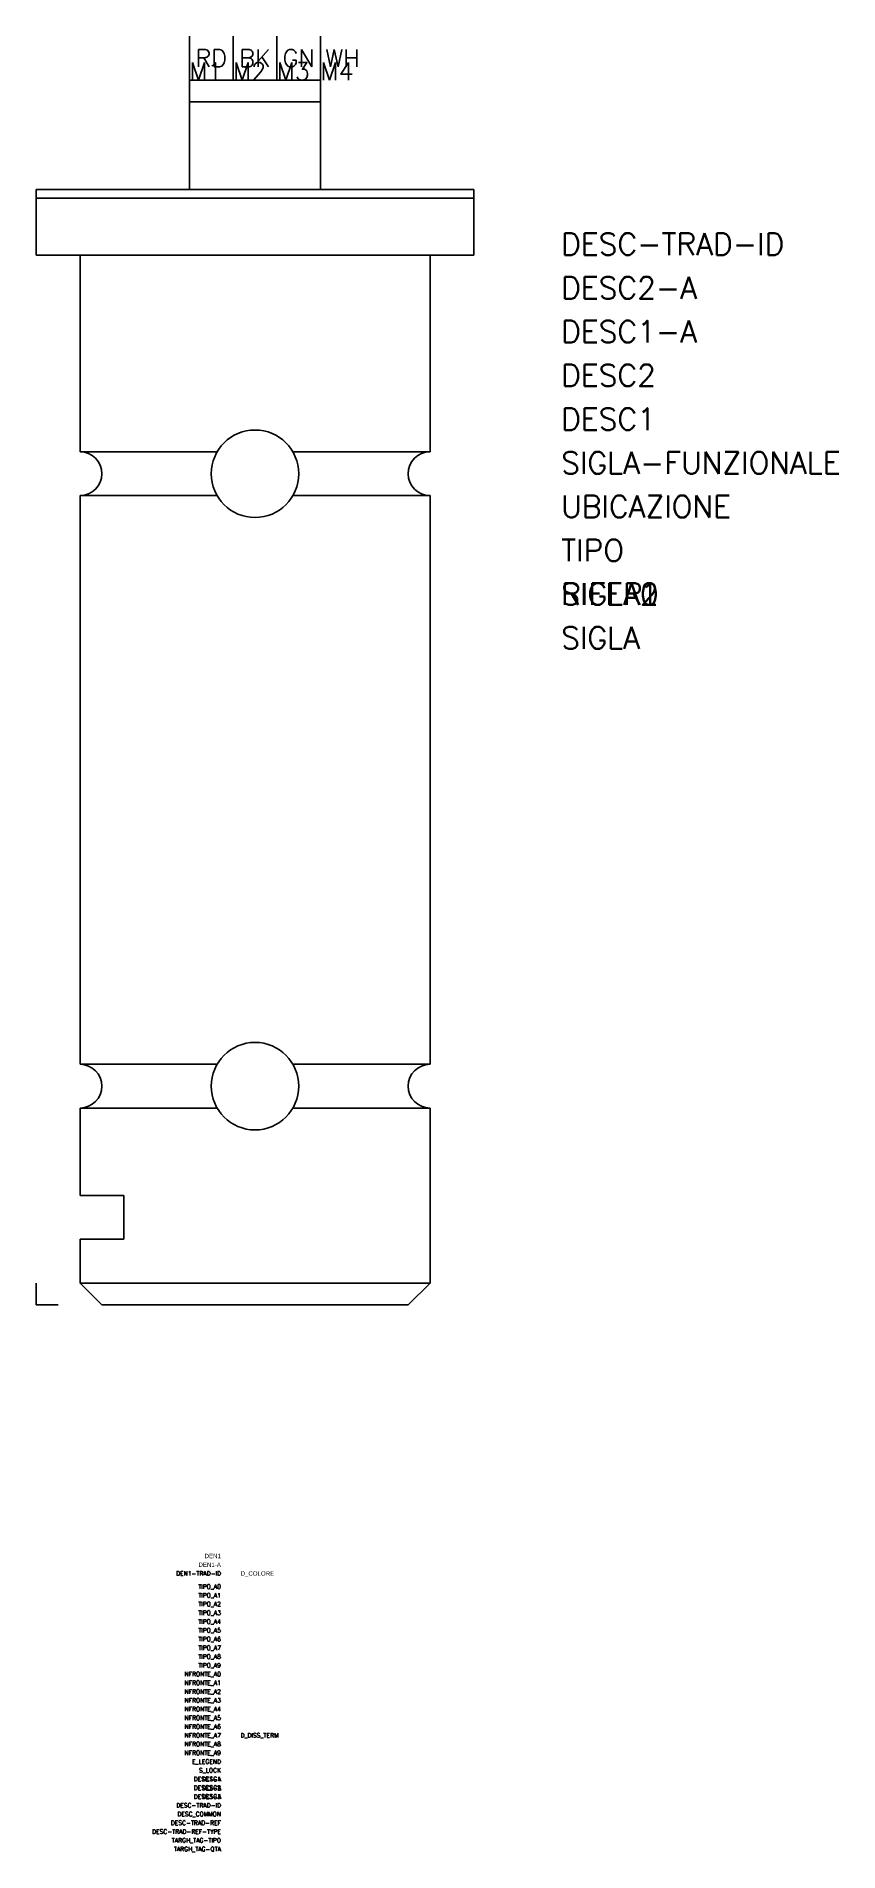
# Model space of a CAD drawing. Extents: x 0 to 92, y -62 to 145.
import ezdxf
from ezdxf.enums import TextEntityAlignment as Align

# ---------------------------------------------------------------- set-up
doc = ezdxf.new("R2010")
doc.units = 0
doc.header["$LTSCALE"] = 4
doc.layers.get('0').update_dxf_attribs({"linetype": 'CONTINUOUS'})
doc.styles.add('E_Comp-Data', font='arial.ttf')
doc.styles.add('E_Default-Att', font='romans.shx')
doc.styles.add('E_Desc', font='arial.ttf')
doc.styles.add('E_Lang-ID', font='romans.shx')
doc.styles.get("Standard").update_dxf_attribs({"font": 'romans.shx'})

msp = doc.modelspace()

# ---------------------------------------------------------------- linework, layer by layer
for p, q in [((17.5, 140), (17.5, 145)), ((22.5, 140), (22.5, 145)), ((27.5, 140), (27.5, 145)), ((32.5, 140), (32.5, 145)), ((17.5, 127.5), (17.5, 140)), ((17.5, 140), (32.5, 140)), ((32.5, 127.5), (32.5, 140)), ((17.5, 137.5), (32.5, 137.5)), ((0, 120), (0, 127.5)), ((50, 127.5), (0, 127.5)), ((0, 127.5), (0, 126.5)), ((50, 120), (50, 127.5)), ((0, 126.5), (50, 126.5)), ((5, 120), (0, 120)), ((5, 97.5), (5, 120)), ((5, 120), (45, 120)), ((45, 120), (45, 97.5)), ((45, 120), (50, 120)), ((5, 97.5), (20.67, 97.5)), ((29.33, 97.5), (45, 97.5)), ((5, 27.5), (5, 92.5)), ((5, 92.5), (20.67, 92.5)), ((29.33, 92.5), (45, 92.5)), ((45, 92.5), (45, 27.5)), ((5, 27.5), (20.67, 27.5)), ((29.33, 27.5), (45, 27.5)), ((5, 12.5), (5, 22.5)), ((5, 22.5), (20.67, 22.5)), ((29.33, 22.5), (45, 22.5)), ((45, 22.5), (45, 2.5)), ((10, 12.5), (5, 12.5)), ((10, 7.5), (10, 12.5)), ((5, 2.5), (5, 7.5)), ((5, 7.5), (10, 7.5)), ((0, 2.5), (0, 0)), ((5, 2.5), (45, 2.5)), ((5, 2.5), (7.5, 0)), ((45, 2.5), (42.5, 0)), ((0, 0), (2.5, 0)), ((7.5, 0), (42.5, 0))]:
    msp.add_line(p, q)
for centre in [(25, 95), (25, 25)]:
    msp.add_circle(centre, 5)
for centre, start, end in [((5, 95), 270, 90), ((45, 95), 90, 270), ((5, 25), 270, 90), ((45, 25), 90, 270)]:
    msp.add_arc(centre, 2.5, start, end)

# ---------------------------------------------------------------- texts
at = {"char_height": 2, "attachment_point": 5}
for s, insert in [('RD', (20, 142.5)), ('BK', (25, 142.5)), ('GN', (30, 142.5)), ('WH', (35, 142.5))]:
    msp.add_mtext_dynamic_manual_height_columns(s, width=5, gutter_width=1, heights=[0], dxfattribs=dict(at, insert=insert))
at = {"flags": 9}
for tag, p, s, height in [('F1', (17.5, 145), '', 0.00001), ('F2', (22.5, 145), '', 0.00001), ('F3', (27.5, 145), '', 0.00001), ('F4', (32.5, 145), '', 0.00001), ('TIPOSIG', (0, 0), '3', 0.00000001), ('POSIZIONE', (0, 0), '', 0.00000001), ('P-TABELLA', (0, 0), '', 0.00000001), ('T-TABELLA', (0, 0), '', 0.00000001), ('H-TABELLA', (0, 0), '', 0.00000001), ('CODICE', (0, 0), '1xNNN', 0.00000001), ('NOTE1', (0, 0), '', 0.00000001), ('NOTE2', (0, 0), '', 0.00000001)]:
    msp.add_attdef(tag, p, s, height=height, dxfattribs=at)
at = {"color": 4, "flags": 8}
for tag, p in [('M1', (17.5, 140)), ('M2', (22.5, 140)), ('M3', (27.5, 140)), ('M4', (32.5, 140))]:
    msp.add_attdef(tag, p, '', height=2, dxfattribs=at)
at = {"color": 3}
for tag, p, s, flags in [('DESC-TRAD-ID', (60, 120), '', 8), ('DESC2-A', (60, 115), '', 8), ('DESC1-A', (60, 110), '', 8), ('DESC2', (60, 105), '', 8), ('DESC1', (60, 100), '', 8), ('SIGLA-FUNZIONALE', (60, 95), '', 9), ('UBICAZIONE', (60, 90), '', 8), ('TIPO', (60, 85), '', 9), ('SIGLA0', (60, 80), '', 9), ('SIGLA1', (60, 80), '', 9), ('SIGLA2', (60, 80), '', 9), ('RIFER', (60, 80), 'RIFER ?', 8), ('SIGLA', (60, 75), 'SIGLA ?', 8)]:
    msp.add_attdef(tag, p, s, height=2.5, dxfattribs=dict(at, flags=flags))
at = {"color": 3, "flags": 9}
for tag, text, style, p in [('DEN1', '', 'E_Desc', (21.1, -28.95)), ('DEN1-A', '', 'E_Desc', (21.1, -29.95)), ('TIPO_A0', '', 'E_Default-Att', (21.1, -32.45)), ('TIPO_A1', '', 'E_Default-Att', (21.1, -33.45)), ('TIPO_A2', '', 'E_Default-Att', (21.1, -34.45)), ('TIPO_A3', '', 'E_Default-Att', (21.1, -35.45)), ('TIPO_A4', '', 'E_Default-Att', (21.1, -36.45)), ('TIPO_A5', '', 'E_Default-Att', (21.1, -37.45)), ('TIPO_A6', '', 'E_Default-Att', (21.1, -38.45)), ('TIPO_A7', '', 'E_Default-Att', (21.1, -39.45)), ('TIPO_A8', '', 'E_Default-Att', (21.1, -40.45)), ('TIPO_A9', '', 'E_Default-Att', (21.1, -41.45)), ('NFRONTE_A0', '', 'E_Default-Att', (21.1, -42.45)), ('NFRONTE_A1', '', 'E_Default-Att', (21.1, -43.45)), ('NFRONTE_A2', '', 'E_Default-Att', (21.1, -44.45)), ('NFRONTE_A3', '', 'E_Default-Att', (21.1, -45.45)), ('NFRONTE_A4', '', 'E_Default-Att', (21.1, -46.45)), ('NFRONTE_A5', '', 'E_Default-Att', (21.1, -47.45)), ('NFRONTE_A6', '', 'E_Default-Att', (21.1, -48.45)), ('NFRONTE_A7', '', 'E_Default-Att', (21.1, -49.45)), ('NFRONTE_A8', '', 'E_Default-Att', (21.1, -50.45)), ('NFRONTE_A9', '', 'E_Default-Att', (21.1, -51.45)), ('E_LEGEND', '', 'E_Default-Att', (21.1, -52.45)), ('S_LOCK', '', 'E_Default-Att', (21.1, -53.45)), ('DESC1-A', '', 'E_Default-Att', (21.1, -54.45)), ('DESC2-A', '', 'E_Default-Att', (21.1, -55.45)), ('DESC3-A', '', 'E_Default-Att', (21.1, -56.45)), ('DESC1', '', 'E_Default-Att', (21.1, -54.45)), ('DESC2', '', 'E_Default-Att', (21.1, -55.45)), ('DESC3', '', 'E_Default-Att', (21.1, -56.45)), ('DESC_COMMON', '', 'E_Default-Att', (21.1, -58.45)), ('DESC-TRAD-REF-TYPE', 'P', 'E_Default-Att', (21.1, -60.45)), ('DESC-TRAD-REF', '', 'E_Default-Att', (21.1, -59.45)), ('TARGH_TAG-TIPO', '', 'E_Default-Att', (21.1, -61.45)), ('TARGH_TAG-QTA', '', 'E_Default-Att', (21.1, -62.45))]:
    msp.add_attdef(tag, text=text, height=0.5, dxfattribs=dict(at, style=style)).set_placement(p, align=Align.RIGHT)
at = {"color": 2, "flags": 9}
for tag, style, p in [('DEN1-TRAD-ID', 'E_Lang-ID', (21.1, -30.95)), ('DESC-TRAD-ID', 'E_Default-Att', (21.1, -57.45))]:
    msp.add_attdef(tag, text='E_None', height=0.5, dxfattribs=dict(at, style=style)).set_placement(p, align=Align.RIGHT)
at = {"color": 3, "flags": 9}
for tag, p, style in [('D_COLORE', (23.35, -30.95), 'E_Comp-Data'), ('D_DISS_TERM', (23.35, -49.45), 'E_Default-Att')]:
    msp.add_attdef(tag, p, '', height=0.5, dxfattribs=dict(at, style=style))

doc.saveas('drawing.dxf')
